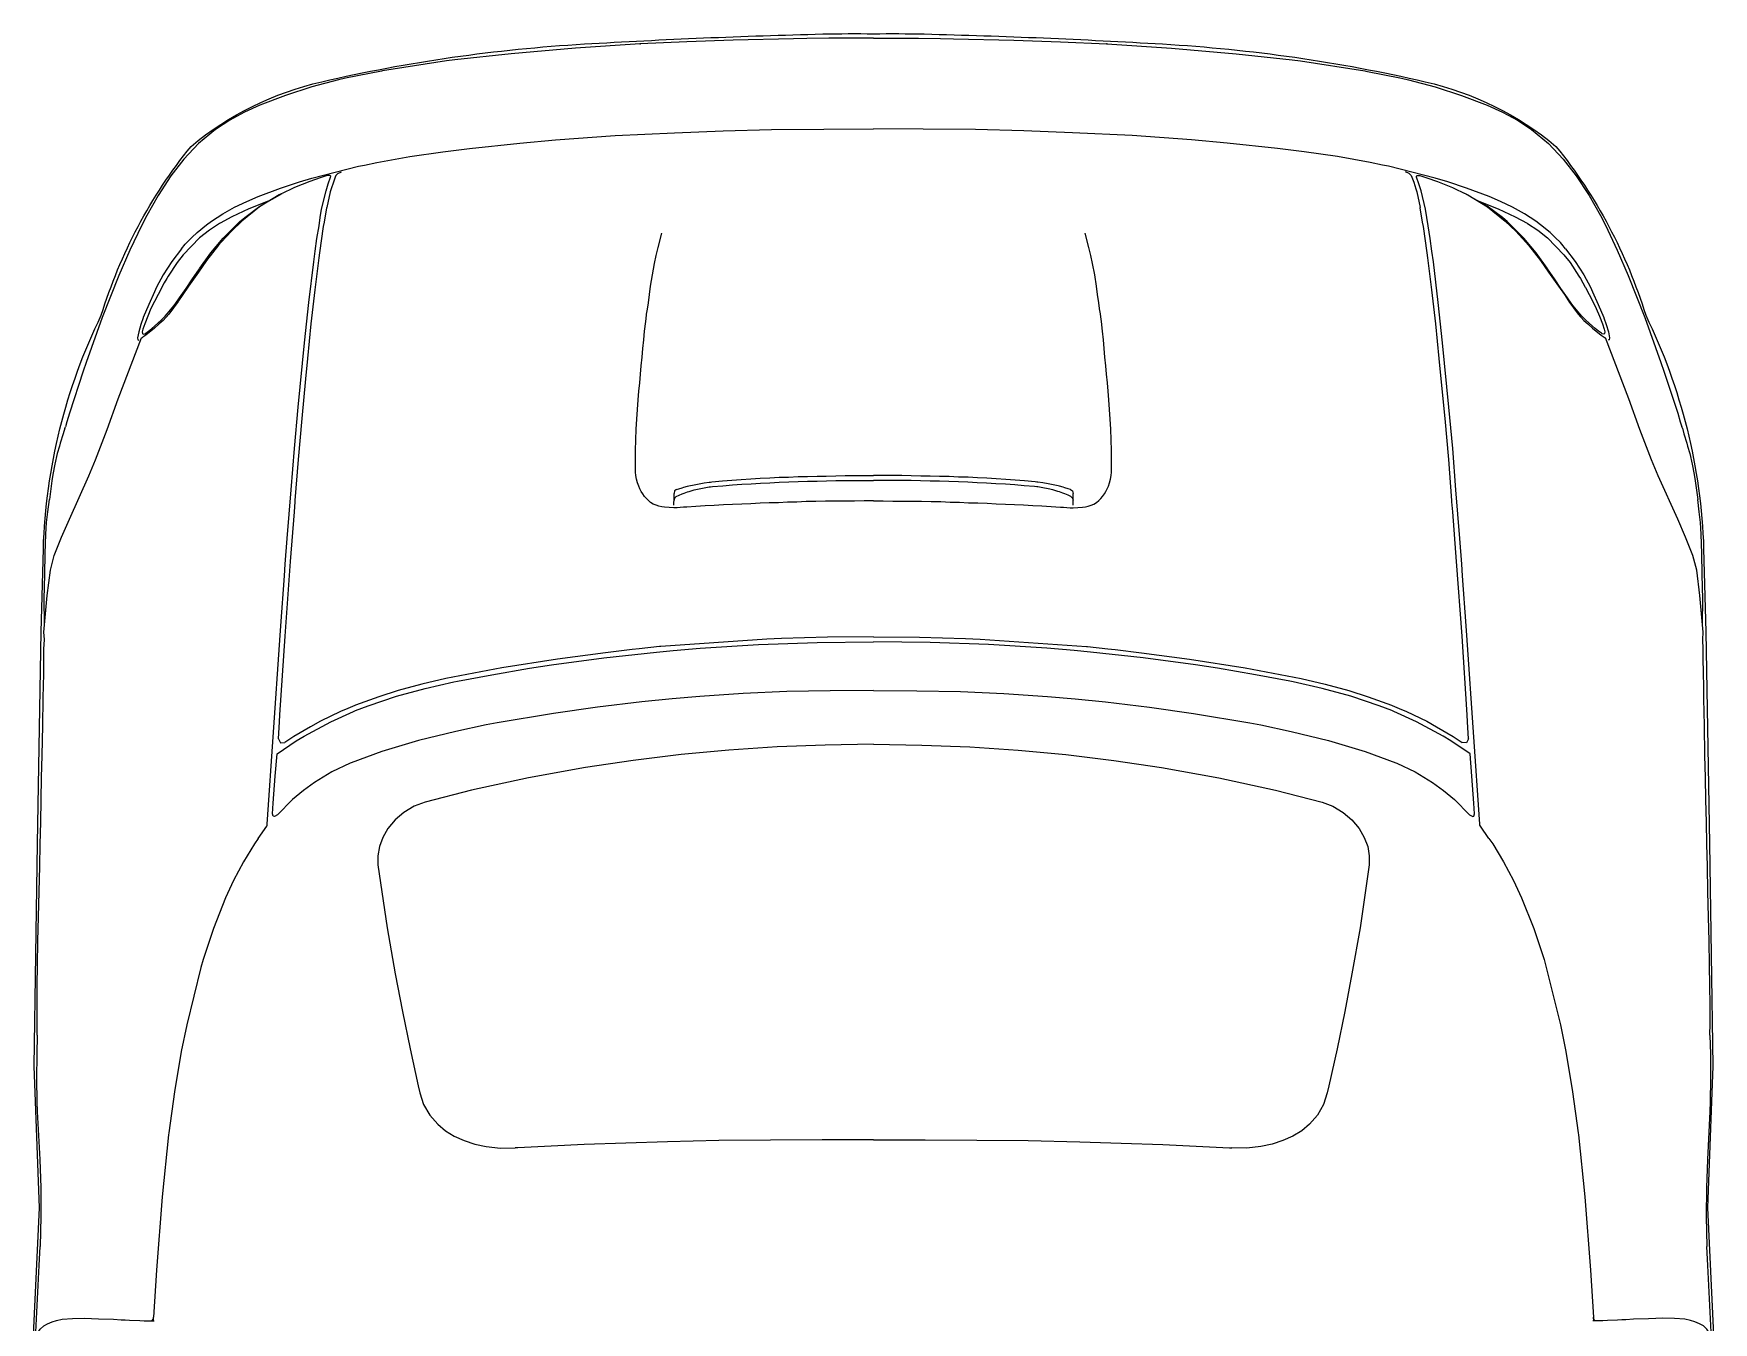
# Model space of a CAD drawing. Header units: inches. Extents: x 13 to 261, y -112 to -47.
# Drawn here: x 98.516 to 100.18, y -74.365 to -73.088 of the extents above; entities that cross this region are included whole.
import ezdxf

# ---------------------------------------------------------------- set-up
doc = ezdxf.new("R2010")
doc.units = ezdxf.units.IN
doc.header["$MEASUREMENT"] = 0
doc.layers.add('CONTORNO', color=7, linetype='Continuous')

msp = doc.modelspace()

# ---------------------------------------------------------------- linework, layer by layer
for p, q in [((98.8102, -73.2301), (98.8102, -73.2299)), ((99.8858, -73.2301), (99.8858, -73.2299)), ((98.8066, -73.2605), (98.8066, -73.2601)), ((99.8894, -73.2605), (99.8894, -73.2601)), ((98.547, -73.4787), (98.5476, -73.4773)), ((100.149, -73.4787), (100.1484, -73.4773)), ((99.1502, -73.5549), (99.1504, -73.5475)), ((99.1504, -73.5475), (99.1504, -73.5433)), ((99.5456, -73.5475), (99.5456, -73.5433)), ((99.5458, -73.5549), (99.5456, -73.5475)), ((98.7476, -73.8711), (98.76, -73.6887)), ((99.9484, -73.8711), (99.936, -73.6887)), ((98.6348, -74.3631), (98.635, -74.3593)), ((100.0612, -74.3631), (100.061, -74.3593))]:
    msp.add_line(p, q)
for points in [[(99.2818, -73.0927), (99.2688, -73.0929), (99.209, -73.0943), (99.163, -73.0959), (99.117, -73.0981), (99.117, -73.0981), (99.1168, -73.0981), (99.0528, -73.1023), (98.989, -73.1077), (98.9334, -73.1137), (98.925, -73.1147), (98.8616, -73.1247), (98.8606, -73.1249), (98.825, -73.1321), (98.8182, -73.1337), (98.7918, -73.1407), (98.7656, -73.1491), (98.7402, -73.1587), (98.725, -73.1657), (98.7104, -73.1737), (98.6964, -73.1827), (98.6794, -73.1967), (98.665, -73.2121), (98.652, -73.2287), (98.6394, -73.2481), (98.6282, -73.2681), (98.6232, -73.2777), (98.6114, -73.3025), (98.6006, -73.3275), (98.5842, -73.3691), (98.5682, -73.4135), (98.5652, -73.4223), (98.5516, -73.4639), (98.549, -73.4725), (98.5476, -73.4773)], [(99.348, -73.0925), (99.3036, -73.0925), (99.2818, -73.0927)], [(99.348, -73.0925), (99.3924, -73.0925), (99.4142, -73.0927)], [(99.4142, -73.0927), (99.4272, -73.0929), (99.487, -73.0943), (99.533, -73.0959), (99.579, -73.0981), (99.579, -73.0981), (99.5792, -73.0981), (99.6432, -73.1023), (99.707, -73.1077), (99.7626, -73.1137), (99.771, -73.1147), (99.8344, -73.1247), (99.8354, -73.1249), (99.871, -73.1321), (99.8778, -73.1337), (99.9042, -73.1407), (99.9304, -73.1491), (99.9558, -73.1587), (99.971, -73.1657), (99.9856, -73.1737), (99.9996, -73.1827), (100.0166, -73.1967), (100.031, -73.2121), (100.044, -73.2287), (100.0566, -73.2481), (100.0678, -73.2681), (100.0728, -73.2777), (100.0846, -73.3025), (100.0954, -73.3275), (100.1118, -73.3691), (100.1278, -73.4135), (100.1308, -73.4223), (100.1444, -73.4639), (100.147, -73.4725), (100.1484, -73.4773)], [(98.7918, -73.2311), (98.838, -73.2193), (98.8438, -73.2181), (98.856, -73.2155), (98.8886, -73.2095), (98.9214, -73.2049), (98.948, -73.2015), (98.9978, -73.1963), (99.033, -73.1931), (99.092, -73.1889), (99.151, -73.1861), (99.199, -73.1843), (99.247, -73.1829), (99.2988, -73.1825), (99.348, -73.1823)], [(99.9042, -73.2311), (99.858, -73.2193), (99.8522, -73.2181), (99.84, -73.2155), (99.8074, -73.2095), (99.7746, -73.2049), (99.748, -73.2015), (99.6982, -73.1963), (99.663, -73.1931), (99.604, -73.1889), (99.545, -73.1861), (99.497, -73.1843), (99.449, -73.1829), (99.3972, -73.1825), (99.348, -73.1823)], [(98.807, -73.2283), (98.8, -73.2307), (98.7896, -73.2345), (98.7746, -73.2403), (98.7706, -73.2421), (98.7594, -73.2475), (98.7398, -73.2595), (98.7224, -73.2735), (98.712, -73.2837), (98.702, -73.2943), (98.6994, -73.2975), (98.6874, -73.3127), (98.6794, -73.3241), (98.6696, -73.3381), (98.6638, -73.3463), (98.6596, -73.3525), (98.6594, -73.3531), (98.6548, -73.3595), (98.65, -73.3657), (98.6444, -73.3719), (98.6406, -73.3755), (98.636, -73.3797), (98.6274, -73.3865), (98.6244, -73.3885), (98.6236, -73.3891), (98.623, -73.3893)], [(98.6626, -73.3009), (98.6664, -73.2963), (98.6678, -73.2949), (98.673, -73.2897), (98.678, -73.2849), (98.6874, -73.2773), (98.6922, -73.2737), (98.7034, -73.2663), (98.7152, -73.2599), (98.7272, -73.2541), (98.7384, -73.2493), (98.7606, -73.2411), (98.7794, -73.2347), (98.7918, -73.2311)], [(98.76, -73.6887), (98.761, -73.6745), (98.7646, -73.6251), (98.7654, -73.6135), (98.7674, -73.5879), (98.7712, -73.5397), (98.7744, -73.4987), (98.7782, -73.4579), (98.7844, -73.3943), (98.7888, -73.3543), (98.7936, -73.3139), (98.795, -73.3035), (98.7968, -73.2907), (98.7988, -73.2781), (98.8, -73.2699), (98.8014, -73.2619), (98.8058, -73.2435), (98.8078, -73.2367), (98.8102, -73.2301)], [(98.8154, -73.2285), (98.8148, -73.2301), (98.813, -73.2351), (98.8108, -73.2417), (98.81, -73.2445), (98.8066, -73.2601)], [(98.8102, -73.2299), (98.8104, -73.2289), (98.8098, -73.2283), (98.807, -73.2283)], [(98.8154, -73.2285), (98.8176, -73.2263), (98.8212, -73.2247)], [(99.8806, -73.2285), (99.8784, -73.2263), (99.8748, -73.2247)], [(99.8806, -73.2285), (99.8812, -73.2301), (99.883, -73.2351), (99.8852, -73.2417), (99.886, -73.2445), (99.8894, -73.2601)], [(99.8858, -73.2299), (99.8856, -73.2289), (99.8862, -73.2283), (99.889, -73.2283)], [(99.936, -73.6887), (99.935, -73.6745), (99.9314, -73.6251), (99.9306, -73.6135), (99.9286, -73.5879), (99.9248, -73.5397), (99.9216, -73.4987), (99.9178, -73.4579), (99.9116, -73.3943), (99.9072, -73.3543), (99.9024, -73.3139), (99.901, -73.3035), (99.8992, -73.2907), (99.8972, -73.2781), (99.896, -73.2699), (99.8946, -73.2619), (99.8902, -73.2435), (99.8882, -73.2367), (99.8858, -73.2301)], [(99.889, -73.2283), (99.896, -73.2307), (99.9064, -73.2345), (99.9214, -73.2403), (99.9254, -73.2421), (99.9366, -73.2475), (99.9562, -73.2595), (99.9736, -73.2735), (99.984, -73.2837), (99.994, -73.2943), (99.9966, -73.2975), (100.0086, -73.3127), (100.0166, -73.3241), (100.0264, -73.3381), (100.0322, -73.3463), (100.0364, -73.3525), (100.0366, -73.3531), (100.0412, -73.3595), (100.046, -73.3657), (100.0516, -73.3719), (100.0554, -73.3755), (100.06, -73.3797), (100.0686, -73.3865), (100.0716, -73.3885), (100.0724, -73.3891), (100.073, -73.3893)], [(100.0334, -73.3009), (100.0296, -73.2963), (100.0282, -73.2949), (100.023, -73.2897), (100.018, -73.2849), (100.0086, -73.2773), (100.0038, -73.2737), (99.9926, -73.2663), (99.9808, -73.2599), (99.9688, -73.2541), (99.9576, -73.2493), (99.9354, -73.2411), (99.9166, -73.2347), (99.9042, -73.2311)], [(98.7486, -73.2537), (98.7294, -73.2613), (98.7124, -73.2693), (98.7008, -73.2757), (98.7002, -73.2759), (98.6902, -73.2827), (98.6806, -73.2903), (98.6642, -73.3071), (98.6582, -73.3147), (98.6494, -73.3281), (98.648, -73.3305), (98.6456, -73.3347), (98.6432, -73.3391), (98.643, -73.3395), (98.6358, -73.3533), (98.6324, -73.3603), (98.6292, -73.3677), (98.6262, -73.3753), (98.6244, -73.3807), (98.6238, -73.3833), (98.624, -73.3849), (98.6248, -73.3857), (98.6264, -73.3851), (98.6272, -73.3845), (98.63, -73.3825), (98.6332, -73.3799), (98.639, -73.3749), (98.6432, -73.3709), (98.6464, -73.3677), (98.6522, -73.3611), (98.6564, -73.3557), (98.6608, -73.3495), (98.6672, -73.3403), (98.6736, -73.3307), (98.6804, -73.3209), (98.6808, -73.3203), (98.6918, -73.3051), (98.704, -73.2905), (98.7204, -73.2739), (98.7252, -73.2699), (98.7402, -73.2587), (98.7624, -73.2461)], [(99.9474, -73.2537), (99.9666, -73.2613), (99.9836, -73.2693), (99.9952, -73.2757), (99.9958, -73.2759), (100.0058, -73.2827), (100.0154, -73.2903), (100.0318, -73.3071), (100.0378, -73.3147), (100.0466, -73.3281), (100.048, -73.3305), (100.0504, -73.3347), (100.0528, -73.3391), (100.053, -73.3395), (100.0602, -73.3533), (100.0636, -73.3603), (100.0668, -73.3677), (100.0698, -73.3753), (100.0716, -73.3807), (100.0722, -73.3833), (100.072, -73.3849), (100.0712, -73.3857), (100.0696, -73.3851), (100.0688, -73.3845), (100.066, -73.3825), (100.0628, -73.3799), (100.057, -73.3749), (100.0528, -73.3709), (100.0496, -73.3677), (100.0438, -73.3611), (100.0396, -73.3557), (100.0352, -73.3495), (100.0288, -73.3403), (100.0224, -73.3307), (100.0156, -73.3209), (100.0152, -73.3203), (100.0042, -73.3051), (99.992, -73.2905), (99.9756, -73.2739), (99.9708, -73.2699), (99.9558, -73.2587), (99.9336, -73.2461)], [(98.7588, -73.7865), (98.7596, -73.7695), (98.76, -73.7627), (98.7652, -73.6847), (98.7706, -73.6107), (98.7744, -73.5615), (98.7752, -73.5517), (98.7752, -73.5505), (98.7784, -73.5097), (98.782, -73.4691), (98.7858, -73.4297), (98.7878, -73.4097), (98.7912, -73.3755), (98.795, -73.3417), (98.795, -73.3417), (98.799, -73.3101), (98.7996, -73.3051), (98.8034, -73.2789), (98.8042, -73.2747), (98.8066, -73.2605)], [(99.9372, -73.7865), (99.9364, -73.7695), (99.936, -73.7627), (99.9308, -73.6847), (99.9254, -73.6107), (99.9216, -73.5615), (99.9208, -73.5517), (99.9208, -73.5505), (99.9176, -73.5097), (99.914, -73.4691), (99.9102, -73.4297), (99.9082, -73.4097), (99.9048, -73.3755), (99.901, -73.3417), (99.901, -73.3417), (99.897, -73.3101), (99.8964, -73.3051), (99.8926, -73.2789), (99.8918, -73.2747), (99.8894, -73.2605)], [(99.348, -73.5507), (99.3386, -73.5507), (99.329, -73.5509), (99.3196, -73.5509), (99.31, -73.5511), (99.3004, -73.5511), (99.291, -73.5513), (99.2814, -73.5515), (99.272, -73.5519), (99.2628, -73.5521), (99.2538, -73.5525), (99.2446, -73.5527), (99.2356, -73.5531), (99.2266, -73.5535), (99.2174, -73.5539), (99.2084, -73.5543), (99.1994, -73.5547), (99.1902, -73.5553), (99.1812, -73.5557), (99.172, -73.5563), (99.163, -73.5569), (99.1598, -73.5571), (99.1566, -73.5573), (99.1534, -73.5575), (99.1502, -73.5575), (99.1456, -73.5573), (99.141, -73.5569), (99.1382, -73.5565), (99.1354, -73.5561), (99.1326, -73.5551), (99.1298, -73.5539), (99.1272, -73.5523), (99.125, -73.5505), (99.123, -73.5485), (99.1212, -73.5463), (99.1194, -73.5439), (99.118, -73.5415), (99.1166, -73.5389), (99.1154, -73.5361), (99.1142, -73.5327), (99.1134, -73.5293), (99.1126, -73.5257), (99.1124, -73.5223), (99.1124, -73.5117), (99.1124, -73.5009), (99.1126, -73.4903), (99.113, -73.4797), (99.1136, -73.4699), (99.1142, -73.4601), (99.115, -73.4505), (99.1156, -73.4421), (99.1164, -73.4337), (99.1172, -73.4253), (99.118, -73.4169), (99.1188, -73.4085), (99.1196, -73.3999), (99.1204, -73.3913), (99.1212, -73.3827), (99.1224, -73.3729), (99.1236, -73.3633), (99.1238, -73.3627), (99.125, -73.3545), (99.1262, -73.3463), (99.1272, -73.3381), (99.129, -73.3267), (99.1312, -73.3155), (99.1328, -73.3075), (99.1348, -73.2997), (99.1384, -73.2855)], [(99.348, -73.5507), (99.3574, -73.5507), (99.367, -73.5509), (99.3764, -73.5509), (99.386, -73.5511), (99.3956, -73.5511), (99.405, -73.5513), (99.4146, -73.5515), (99.424, -73.5519), (99.4332, -73.5521), (99.4422, -73.5525), (99.4514, -73.5527), (99.4604, -73.5531), (99.4694, -73.5535), (99.4786, -73.5539), (99.4876, -73.5543), (99.4966, -73.5547), (99.5058, -73.5553), (99.5148, -73.5557), (99.524, -73.5563), (99.533, -73.5569), (99.5362, -73.5571), (99.5394, -73.5573), (99.5426, -73.5575), (99.5458, -73.5575), (99.5504, -73.5573), (99.555, -73.5569), (99.5578, -73.5565), (99.5606, -73.5561), (99.5634, -73.5551), (99.5662, -73.5539), (99.5688, -73.5523), (99.571, -73.5505), (99.573, -73.5485), (99.5748, -73.5463), (99.5766, -73.5439), (99.578, -73.5415), (99.5794, -73.5389), (99.5806, -73.5361), (99.5818, -73.5327), (99.5826, -73.5293), (99.5834, -73.5257), (99.5836, -73.5223), (99.5836, -73.5117), (99.5836, -73.5009), (99.5834, -73.4903), (99.583, -73.4797), (99.5824, -73.4699), (99.5818, -73.4601), (99.581, -73.4505), (99.5804, -73.4421), (99.5796, -73.4337), (99.5788, -73.4253), (99.578, -73.4169), (99.5772, -73.4085), (99.5764, -73.3999), (99.5756, -73.3913), (99.5748, -73.3827), (99.5736, -73.3729), (99.5724, -73.3633), (99.5722, -73.3627), (99.571, -73.3545), (99.5698, -73.3463), (99.5688, -73.3381), (99.567, -73.3267), (99.5648, -73.3155), (99.5632, -73.3075), (99.5612, -73.2997), (99.5576, -73.2855)], [(98.6626, -73.3009), (98.653, -73.3135), (98.6446, -73.3269), (98.638, -73.3391), (98.636, -73.3435), (98.6302, -73.3561), (98.6248, -73.3691), (98.6248, -73.3693), (98.6224, -73.3759), (98.6202, -73.3833), (98.6192, -73.3893)], [(100.0334, -73.3009), (100.043, -73.3135), (100.0514, -73.3269), (100.058, -73.3391), (100.06, -73.3435), (100.0658, -73.3561), (100.0712, -73.3691), (100.0712, -73.3693), (100.0736, -73.3759), (100.0758, -73.3833), (100.0768, -73.3893)], [(98.5264, -73.6809), (98.5296, -73.6445), (98.5328, -73.6193), (98.5366, -73.6047), (98.5438, -73.5867), (98.5516, -73.5689), (98.571, -73.5259), (98.5776, -73.5099), (98.589, -73.4799), (98.6, -73.4497), (98.623, -73.3893)], [(98.6192, -73.3893), (98.6192, -73.3893), (98.6194, -73.3911), (98.6204, -73.3915)], [(100.1696, -73.6809), (100.1664, -73.6445), (100.1632, -73.6193), (100.1594, -73.6047), (100.1522, -73.5867), (100.1444, -73.5689), (100.125, -73.5259), (100.1184, -73.5099), (100.107, -73.4799), (100.096, -73.4497), (100.073, -73.3893)], [(100.0768, -73.3893), (100.0768, -73.3893), (100.0766, -73.3911), (100.0756, -73.3915)], [(98.547, -73.4787), (98.5454, -73.4843), (98.5426, -73.4935), (98.5418, -73.4965), (98.5396, -73.5037), (98.5372, -73.5145), (98.5352, -73.5245), (98.5342, -73.5309), (98.5318, -73.5495)], [(100.149, -73.4787), (100.1506, -73.4843), (100.1534, -73.4935), (100.1542, -73.4965), (100.1564, -73.5037), (100.1588, -73.5145), (100.1608, -73.5245), (100.1618, -73.5309), (100.1642, -73.5495)], [(99.1526, -73.5465), (99.1554, -73.5451), (99.1586, -73.5437), (99.1604, -73.5431), (99.1638, -73.5419), (99.1654, -73.5413), (99.1704, -73.5399), (99.1752, -73.5387), (99.1802, -73.5377), (99.1852, -73.5369), (99.1864, -73.5367), (99.1886, -73.5365), (99.1988, -73.5357), (99.2082, -73.5349), (99.2174, -73.5343), (99.2268, -73.5337), (99.236, -73.5331), (99.2454, -73.5327), (99.2546, -73.5323), (99.264, -73.5319), (99.2734, -73.5315), (99.2826, -73.5313), (99.292, -73.5311), (99.3014, -73.5309), (99.3106, -73.5307), (99.32, -73.5307), (99.3294, -73.5305), (99.3386, -73.5305), (99.348, -73.5305)], [(99.153, -73.5395), (99.1552, -73.5387), (99.1586, -73.5377), (99.1602, -73.5371), (99.1638, -73.5361), (99.1652, -73.5357), (99.1702, -73.5347), (99.1752, -73.5337), (99.1802, -73.5327), (99.1852, -73.5321), (99.1864, -73.5321), (99.188, -73.5319), (99.1984, -73.5309), (99.2076, -73.5301), (99.217, -73.5295), (99.2264, -73.5289), (99.2358, -73.5283), (99.2452, -73.5279), (99.2544, -73.5273), (99.2638, -73.5271), (99.2732, -73.5267), (99.2826, -73.5265), (99.292, -73.5261), (99.3012, -73.5261), (99.3106, -73.5259), (99.32, -73.5257), (99.3294, -73.5257), (99.3386, -73.5257), (99.348, -73.5257)], [(99.543, -73.5395), (99.5408, -73.5387), (99.5374, -73.5377), (99.5358, -73.5371), (99.5322, -73.5361), (99.5308, -73.5357), (99.5258, -73.5347), (99.5208, -73.5337), (99.5158, -73.5327), (99.5108, -73.5321), (99.5096, -73.5321), (99.508, -73.5319), (99.4976, -73.5309), (99.4884, -73.5301), (99.479, -73.5295), (99.4696, -73.5289), (99.4602, -73.5283), (99.4508, -73.5279), (99.4416, -73.5273), (99.4322, -73.5271), (99.4228, -73.5267), (99.4134, -73.5265), (99.404, -73.5261), (99.3948, -73.5261), (99.3854, -73.5259), (99.376, -73.5257), (99.3666, -73.5257), (99.3574, -73.5257), (99.348, -73.5257)], [(99.5434, -73.5465), (99.5406, -73.5451), (99.5374, -73.5437), (99.5356, -73.5431), (99.5322, -73.5419), (99.5306, -73.5413), (99.5256, -73.5399), (99.5208, -73.5387), (99.5158, -73.5377), (99.5108, -73.5369), (99.5096, -73.5367), (99.5074, -73.5365), (99.4972, -73.5357), (99.4878, -73.5349), (99.4786, -73.5343), (99.4692, -73.5337), (99.46, -73.5331), (99.4506, -73.5327), (99.4414, -73.5323), (99.432, -73.5319), (99.4226, -73.5315), (99.4134, -73.5313), (99.404, -73.5311), (99.3946, -73.5309), (99.3854, -73.5307), (99.376, -73.5307), (99.3666, -73.5305), (99.3574, -73.5305), (99.348, -73.5305)], [(99.153, -73.5395), (99.151, -73.5409), (99.1504, -73.5433)], [(99.1526, -73.5465), (99.151, -73.5479), (99.1504, -73.5501)], [(99.543, -73.5395), (99.545, -73.5409), (99.5456, -73.5433)], [(99.5434, -73.5465), (99.545, -73.5479), (99.5456, -73.5501)], [(98.527, -73.6721), (98.5266, -73.6481), (98.5272, -73.6235), (98.5276, -73.6027), (98.5282, -73.5837), (98.529, -73.5723), (98.5302, -73.5617), (98.5318, -73.5495)], [(100.169, -73.6721), (100.1694, -73.6481), (100.1688, -73.6235), (100.1684, -73.6027), (100.1678, -73.5837), (100.167, -73.5723), (100.1658, -73.5617), (100.1642, -73.5495)], [(98.5197, -74.0799), (98.5196, -74.0685), (98.5196, -74.0499), (98.5198, -74.0307), (98.52, -74.0107), (98.5204, -73.9869), (98.521, -73.9627), (98.5216, -73.9379), (98.5222, -73.9127), (98.5228, -73.8909), (98.5232, -73.8689), (98.5236, -73.8469), (98.524, -73.8249), (98.5246, -73.8029), (98.5252, -73.7733), (98.5256, -73.7469), (98.5258, -73.7331), (98.5262, -73.7229), (98.5264, -73.7049), (98.5264, -73.6977), (98.5268, -73.6881), (98.5264, -73.6809)], [(98.5264, -73.6817), (98.5264, -73.6809), (98.5264, -73.6799)], [(100.1762, -74.0799), (100.1764, -74.0685), (100.1764, -74.0499), (100.1762, -74.0307), (100.176, -74.0107), (100.1756, -73.9869), (100.175, -73.9627), (100.1744, -73.9379), (100.1738, -73.9127), (100.1732, -73.8909), (100.1728, -73.8689), (100.1724, -73.8469), (100.172, -73.8249), (100.1714, -73.8029), (100.1708, -73.7733), (100.1704, -73.7469), (100.1702, -73.7331), (100.1698, -73.7229), (100.1696, -73.7049), (100.1696, -73.6977), (100.1692, -73.6881), (100.1696, -73.6809)], [(100.1696, -73.6817), (100.1696, -73.6809), (100.1696, -73.6799)], [(98.7572, -73.8013), (98.7762, -73.7885), (98.784, -73.7837), (98.8104, -73.7695), (98.8328, -73.7593), (98.8348, -73.7585), (98.8474, -73.7537), (98.8754, -73.7443), (98.9038, -73.7367), (98.9324, -73.7301), (98.9358, -73.7293), (98.9698, -73.7229), (99.0072, -73.7165), (99.029, -73.7133), (99.081, -73.7063), (99.1332, -73.7005), (99.1494, -73.6989), (99.1764, -73.6967), (99.2342, -73.6931), (99.292, -73.6911), (99.348, -73.6905)], [(99.1372, -73.6951), (99.136, -73.6951), (99.116, -73.6973), (99.1088, -73.6981), (99.0826, -73.7011), (99.035, -73.7075), (98.9798, -73.7161), (98.9244, -73.7267), (98.9006, -73.7323), (98.8772, -73.7387), (98.858, -73.7447), (98.835, -73.7531)], [(99.348, -73.6855), (99.3024, -73.6859), (99.2568, -73.6871), (99.2424, -73.6877), (99.1372, -73.6951)], [(99.348, -73.6855), (99.3936, -73.6859), (99.4392, -73.6871), (99.4536, -73.6877), (99.5588, -73.6951)], [(99.9388, -73.8013), (99.9198, -73.7885), (99.912, -73.7837), (99.8856, -73.7695), (99.8632, -73.7593), (99.8612, -73.7585), (99.8486, -73.7537), (99.8206, -73.7443), (99.7922, -73.7367), (99.7636, -73.7301), (99.7602, -73.7293), (99.7262, -73.7229), (99.6888, -73.7165), (99.667, -73.7133), (99.615, -73.7063), (99.5628, -73.7005), (99.5466, -73.6989), (99.5196, -73.6967), (99.4618, -73.6931), (99.404, -73.6911), (99.348, -73.6905)], [(99.5588, -73.6951), (99.56, -73.6951), (99.58, -73.6973), (99.5872, -73.6981), (99.6134, -73.7011), (99.661, -73.7075), (99.7162, -73.7161), (99.7716, -73.7267), (99.7954, -73.7323), (99.8188, -73.7387), (99.838, -73.7447), (99.861, -73.7531)], [(99.348, -73.7387), (99.305, -73.7389), (99.262, -73.7397), (99.219, -73.7415), (99.1758, -73.7445), (99.1484, -73.7469), (99.1184, -73.7499), (99.0746, -73.7551), (99.031, -73.7613), (98.9752, -73.7707), (98.9644, -73.7727), (98.9344, -73.7791), (98.8974, -73.7881), (98.861, -73.7989), (98.8308, -73.8103), (98.8298, -73.8107), (98.8116, -73.8193), (98.7944, -73.8297), (98.7834, -73.8375), (98.7726, -73.8465), (98.7578, -73.8617)], [(99.348, -73.7387), (99.391, -73.7389), (99.434, -73.7397), (99.477, -73.7415), (99.5202, -73.7445), (99.5476, -73.7469), (99.5776, -73.7499), (99.6214, -73.7551), (99.665, -73.7613), (99.7208, -73.7707), (99.7316, -73.7727), (99.7616, -73.7791), (99.7986, -73.7881), (99.835, -73.7989), (99.8652, -73.8103), (99.8662, -73.8107), (99.8844, -73.8193), (99.9016, -73.8297), (99.9126, -73.8375), (99.9234, -73.8465), (99.9382, -73.8617)], [(98.835, -73.7531), (98.8344, -73.7535), (98.8274, -73.7563), (98.8202, -73.7595), (98.8002, -73.7691), (98.7904, -73.7745), (98.774, -73.7841), (98.765, -73.7901)], [(99.861, -73.7531), (99.8616, -73.7535), (99.8686, -73.7563), (99.8758, -73.7595), (99.8958, -73.7691), (99.9056, -73.7745), (99.922, -73.7841), (99.931, -73.7901)], [(98.7588, -73.7865), (98.7608, -73.7903), (98.765, -73.7901)], [(99.348, -73.7917), (99.3002, -73.7927), (99.2526, -73.7945), (99.2048, -73.7977), (99.1574, -73.8021), (99.11, -73.8079), (99.0628, -73.8149), (99.0062, -73.8251), (98.9498, -73.8373), (98.9038, -73.8491)], [(99.348, -73.7917), (99.3958, -73.7927), (99.4434, -73.7945), (99.4912, -73.7977), (99.5386, -73.8021), (99.586, -73.8079), (99.6332, -73.8149), (99.6898, -73.8251), (99.7462, -73.8373), (99.7922, -73.8491)], [(99.9372, -73.7865), (99.9352, -73.7903), (99.931, -73.7901)], [(98.7528, -73.8609), (98.7534, -73.8501), (98.7554, -73.8235), (98.7572, -73.8013)], [(99.9432, -73.8609), (99.9426, -73.8501), (99.9406, -73.8235), (99.9388, -73.8013)], [(98.7578, -73.8617), (98.7546, -73.8633), (98.7534, -73.8629), (98.7528, -73.8609)], [(98.9038, -73.8491), (98.893, -73.8533), (98.8828, -73.8593), (98.8742, -73.8667), (98.867, -73.8753), (98.862, -73.8841), (98.8586, -73.8931), (98.857, -73.9023), (98.8572, -73.9113)], [(99.7922, -73.8491), (99.803, -73.8533), (99.8132, -73.8593), (99.8218, -73.8667), (99.829, -73.8753), (99.834, -73.8841), (99.8374, -73.8931), (99.839, -73.9023), (99.8388, -73.9113)], [(99.9382, -73.8617), (99.9414, -73.8633), (99.9426, -73.8629), (99.9432, -73.8609)], [(98.7386, -73.8851), (98.747, -73.8731), (98.7474, -73.8721), (98.7476, -73.8711)], [(99.9574, -73.8851), (99.949, -73.8731), (99.9486, -73.8721), (99.9484, -73.8711)], [(98.7386, -73.8851), (98.7348, -73.8905), (98.724, -73.9083), (98.7142, -73.9267), (98.7062, -73.9441), (98.6942, -73.9743), (98.684, -74.0051), (98.6818, -74.0129), (98.6678, -74.0697), (98.6624, -74.0963), (98.6558, -74.1363), (98.6502, -74.1767), (98.6498, -74.1789), (98.6434, -74.2401), (98.6378, -74.3127), (98.635, -74.3593)], [(99.9574, -73.8851), (99.9612, -73.8905), (99.972, -73.9083), (99.9818, -73.9267), (99.9898, -73.9441), (100.0018, -73.9743), (100.012, -74.0051), (100.0142, -74.0129), (100.0282, -74.0697), (100.0336, -74.0963), (100.0402, -74.1363), (100.0458, -74.1767), (100.0462, -74.1789), (100.0526, -74.2401), (100.0582, -74.3127), (100.061, -74.3593)], [(98.8572, -73.9113), (98.8662, -73.9737), (98.8742, -74.0193), (98.8814, -74.0567), (98.889, -74.0937), (98.897, -74.1303), (98.8986, -74.1373)], [(99.8388, -73.9113), (99.8298, -73.9737), (99.8218, -74.0193), (99.8146, -74.0567), (99.807, -74.0937), (99.799, -74.1303), (99.7974, -74.1373)], [(98.5197, -74.0799), (98.5192, -74.0987), (98.519, -74.1233), (98.5194, -74.1461), (98.5198, -74.1555), (98.5222, -74.2031), (98.5232, -74.2313), (98.5234, -74.2595), (98.5226, -74.2895)], [(100.1762, -74.0799), (100.1768, -74.0987), (100.177, -74.1233), (100.1766, -74.1461), (100.1762, -74.1555), (100.1738, -74.2031), (100.1728, -74.2313), (100.1726, -74.2595), (100.1734, -74.2895)], [(98.8986, -74.1373), (98.9024, -74.1487), (98.9084, -74.1591), (98.9164, -74.1683), (98.924, -74.1747), (98.9328, -74.1801), (98.9426, -74.1845), (98.9532, -74.1879), (98.9644, -74.1903), (98.9784, -74.1919), (98.993, -74.1917)], [(99.7974, -74.1373), (99.7936, -74.1487), (99.7876, -74.1591), (99.7796, -74.1683), (99.772, -74.1747), (99.7632, -74.1801), (99.7534, -74.1845), (99.7428, -74.1879), (99.7316, -74.1903), (99.7176, -74.1919), (99.703, -74.1917)], [(99.348, -74.1837), (99.297, -74.1837), (99.2458, -74.1839), (99.1948, -74.1845), (99.1438, -74.1857), (99.1026, -74.1869), (99.0614, -74.1883), (99.0286, -74.1899), (98.9956, -74.1915), (98.993, -74.1917)], [(99.348, -74.1837), (99.399, -74.1837), (99.4502, -74.1839), (99.5012, -74.1845), (99.5522, -74.1857), (99.5934, -74.1869), (99.6346, -74.1883), (99.6674, -74.1899), (99.7004, -74.1915), (99.703, -74.1917)], [(98.518, -74.3807), (98.5218, -74.3081), (98.5226, -74.2895)], [(100.178, -74.3807), (100.1742, -74.3081), (100.1734, -74.2895)], [(98.518, -74.3807), (98.5182, -74.3795), (98.5186, -74.3783), (98.5204, -74.3745), (98.5228, -74.3711), (98.5262, -74.3681), (98.53, -74.3659), (98.5346, -74.3639), (98.5388, -74.3627), (98.5444, -74.3615), (98.5546, -74.3607), (98.5668, -74.3605), (98.5734, -74.3607), (98.5804, -74.3609), (98.5954, -74.3615), (98.603, -74.3619), (98.6068, -74.3621), (98.6112, -74.3623), (98.6212, -74.3627), (98.6256, -74.3629), (98.633, -74.3631), (98.6356, -74.3629)], [(98.633, -74.3631), (98.6336, -74.3627), (98.6346, -74.3613), (98.6348, -74.3605), (98.635, -74.3593)], [(98.633, -74.3631), (98.6342, -74.3631), (98.6348, -74.3631)], [(100.178, -74.3807), (100.1778, -74.3795), (100.1774, -74.3783), (100.1756, -74.3745), (100.1732, -74.3711), (100.1698, -74.3681), (100.166, -74.3659), (100.1614, -74.3639), (100.1572, -74.3627), (100.1516, -74.3615), (100.1414, -74.3607), (100.1292, -74.3605), (100.1226, -74.3607), (100.1156, -74.3609), (100.1006, -74.3615), (100.093, -74.3619), (100.0892, -74.3621), (100.0848, -74.3623), (100.0748, -74.3627), (100.0704, -74.3629), (100.063, -74.3631), (100.0604, -74.3629)], [(100.063, -74.3631), (100.0624, -74.3627), (100.0614, -74.3613), (100.0612, -74.3605), (100.061, -74.3593)], [(100.063, -74.3631), (100.0618, -74.3631), (100.0612, -74.3631)]]:
    msp.add_lwpolyline(points)
for p in [(99.1168, -73.0981), (99.5792, -73.0981)]:
    msp.add_point(p)
at = {"layer": 'CONTORNO'}
msp.add_lwpolyline([(98.5161, -74.377), (98.522, -74.2512), (98.5167, -74.1108), (98.5199, -73.8903), (98.5236, -73.6804), (98.5258, -73.5982, -0.106077), (98.5832, -73.3668, -0.095583), (98.6721, -73.1995, -0.117633), (98.8015, -73.1355, -0.042133), (99.0616, -73.0981, -0.008505), (99.2977, -73.0882, -0.009992), (99.348, -73.088, -0.009992), (99.3982, -73.0882, -0.008505), (99.6343, -73.0981, -0.042133), (99.8944, -73.1355, -0.117633), (100.0238, -73.1995, -0.095583), (100.1127, -73.3668, -0.106077), (100.1701, -73.5982), (100.1723, -73.6804), (100.176, -73.8903), (100.1792, -74.1108), (100.1739, -74.2512), (100.1798, -74.377)], format="xyb", dxfattribs=at)

doc.saveas('drawing.dxf')
